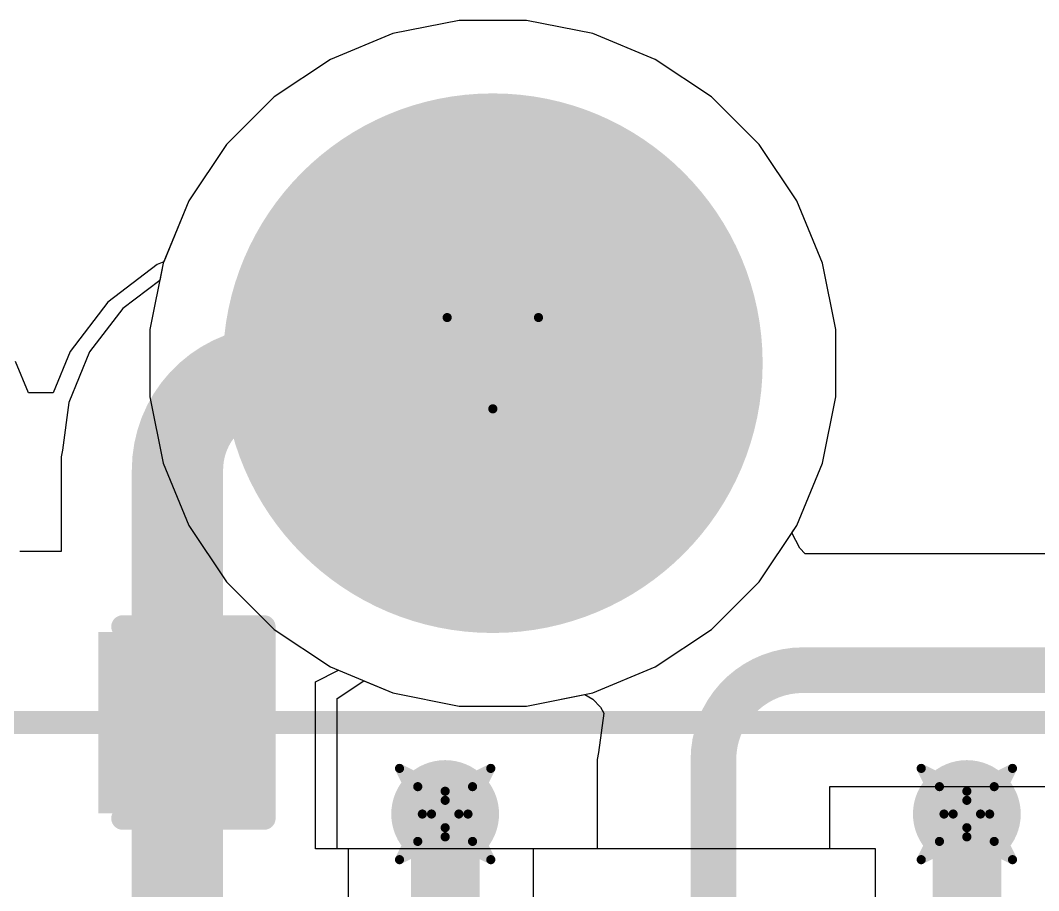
# Model space of a CAD drawing. Header units: inches. Extents: x -2 to 5376, y -4 to 5426.
# Drawn here: x 41.98 to 47.64, y 89.74 to 94.59 of the extents above; entities that cross this region are included whole.
import ezdxf

# ---------------------------------------------------------------- set-up
doc = ezdxf.new("R2010")
doc.units = ezdxf.units.IN
for name, color, linetype in [('Bottom Layer', 5, 'Continuous'), ('Bottom Overlay', 54, 'Continuous'), ('Bottom Paste', 16, 'Continuous'), ('Bottom Solder', 6, 'Continuous'), ('Drill Drawing', 1, 'Continuous'), ('Layer 1', 16, 'Continuous'), ('Layer 2', 76, 'Continuous'), ('Multi-Layer', 9, 'Continuous'), ('Pad Holes', 156, 'Continuous'), ('Top Layer', 1, 'Continuous'), ('Top Overlay', 2, 'Continuous'), ('Top Solder', 216, 'Continuous'), ('Via Holes', 16, 'Continuous')]:
    doc.layers.add(name, color=color, linetype=linetype)

# ---------------------------------------------------------------- blocks, each defined once
blk = doc.blocks.new('C___0603_B_103')
at = {"layer": 'Bottom Layer'}
for points in [[(-1.143, -0.4445), (-1.143, 0.4445), (-0.381, 0.4445), (-0.381, -0.4445)], [(0.381, -0.4445), (0.381, 0.4445), (1.143, 0.4445), (1.143, -0.4445)]]:
    blk.add_hatch(color=5, dxfattribs=at).paths.add_polyline_path(points)
at = {"layer": 'Bottom Paste'}
for points in [[(-1.143, -0.4445), (-1.143, 0.4445), (-0.381, 0.4445), (-0.381, -0.4445)], [(0.381, -0.4445), (0.381, 0.4445), (1.143, 0.4445), (1.143, -0.4445)]]:
    blk.add_hatch(color=16, dxfattribs=at).paths.add_polyline_path(points)
at = {"layer": 'Bottom Solder'}
for points in [[(-1.203, -0.5045), (-1.203, 0.5045), (-0.321, 0.5045), (-0.321, -0.5045)], [(0.321, -0.5045), (0.321, 0.5045), (1.203, 0.5045), (1.203, -0.5045)]]:
    blk.add_hatch(color=6, dxfattribs=at).paths.add_polyline_path(points)
at = {"layer": 'Bottom Overlay'}
for points in [[(-1.2446, 0.5334, 0.127, 0.127, 0), (-0.4572, 0.5334, 0.127, 0.127, 0)], [(-1.2446, -0.5334, 0.127, 0.127, 0), (-1.2446, 0.5334, 0.127, 0.127, 0)], [(0.4572, 0.5334, 0.127, 0.127, 0), (1.2446, 0.5334, 0.127, 0.127, 0)], [(1.2446, -0.5334, 0.127, 0.127, 0), (1.2446, 0.5334, 0.127, 0.127, 0)], [(-1.2446, -0.5334, 0.127, 0.127, 0), (-0.4572, -0.5334, 0.127, 0.127, 0)], [(0.4572, -0.5334, 0.127, 0.127, 0), (1.2446, -0.5334, 0.127, 0.127, 0)]]:
    blk.add_lwpolyline(points, format="xyseb", dxfattribs=at)
for points in [[(-1.2764, 0.5334, 0.0635, 0.0635, 1), (-1.2128, 0.5334, 0.0635, 0.0635, 1)], [(-1.2764, 0.5334, 0.0635, 0.0635, 1), (-1.2128, 0.5334, 0.0635, 0.0635, 1)], [(-0.4889, 0.5334, 0.0635, 0.0635, 1), (-0.4254, 0.5334, 0.0635, 0.0635, 1)], [(0.4254, 0.5334, 0.0635, 0.0635, 1), (0.4889, 0.5334, 0.0635, 0.0635, 1)], [(1.2128, 0.5334, 0.0635, 0.0635, 1), (1.2764, 0.5334, 0.0635, 0.0635, 1)], [(1.2128, 0.5334, 0.0635, 0.0635, 1), (1.2764, 0.5334, 0.0635, 0.0635, 1)], [(-1.2764, -0.5334, 0.0635, 0.0635, 1), (-1.2128, -0.5334, 0.0635, 0.0635, 1)], [(-1.2764, -0.5334, 0.0635, 0.0635, 1), (-1.2128, -0.5334, 0.0635, 0.0635, 1)], [(-0.4889, -0.5334, 0.0635, 0.0635, 1), (-0.4254, -0.5334, 0.0635, 0.0635, 1)], [(0.4254, -0.5334, 0.0635, 0.0635, 1), (0.4889, -0.5334, 0.0635, 0.0635, 1)], [(1.2128, -0.5334, 0.0635, 0.0635, 1), (1.2764, -0.5334, 0.0635, 0.0635, 1)], [(1.2128, -0.5334, 0.0635, 0.0635, 1), (1.2764, -0.5334, 0.0635, 0.0635, 1)]]:
    blk.add_lwpolyline(points, format="xyseb", close=True, dxfattribs=at)
blk = doc.blocks.new('DB2ERM_5_08_12P_GN_128')
at = {"layer": 'Bottom Layer'}
h = blk.add_hatch(color=5, dxfattribs=at)
edge = h.paths.add_edge_path()
edge.add_arc((22.86, 0), 1.4, 0, 360)
at = {"layer": 'Bottom Solder'}
h = blk.add_hatch(color=6, dxfattribs=at)
edge = h.paths.add_edge_path()
edge.add_arc((22.86, 0), 1.5016, 0, 360)
at = {"layer": 'Layer 1'}
h = blk.add_hatch(color=16, dxfattribs=at)
edge = h.paths.add_edge_path()
edge.add_arc((22.86, 0), 1.4, 0, 360)
at = {"layer": 'Layer 2'}
h = blk.add_hatch(color=76, dxfattribs=at)
edge = h.paths.add_edge_path()
edge.add_arc((22.86, 0), 1.4, 0, 360)
at = {"layer": 'Multi-Layer'}
h = blk.add_hatch(color=9, dxfattribs=at)
edge = h.paths.add_edge_path()
edge.add_arc((22.86, 0), 1.4, 0, 360)
at = {"layer": 'Pad Holes'}
h = blk.add_hatch(color=7, dxfattribs=at)
edge = h.paths.add_edge_path()
edge.add_arc((22.86, 0), 0.95, 0, 360)
at = {"layer": 'Top Layer'}
h = blk.add_hatch(color=1, dxfattribs=at)
edge = h.paths.add_edge_path()
edge.add_arc((22.86, 0), 1.4, 0, 360)
at = {"layer": 'Top Solder'}
h = blk.add_hatch(color=216, dxfattribs=at)
edge = h.paths.add_edge_path()
edge.add_arc((22.86, 0), 1.5016, 0, 360)
at = {"layer": 'Top Overlay'}
blk.add_lwpolyline([(35.6362, 2, 0.127, 0.127, 0), (-35.6362, 2, 0.127, 0.127, 0)], format="xyseb", dxfattribs=at)

msp = doc.modelspace()

# ---------------------------------------------------------------- hatches: boundary and pattern name
at = {"layer": 'Bottom Layer'}
h = msp.add_hatch(color=5, dxfattribs=at)
edge = h.paths.add_edge_path()
edge.add_arc((44.3398, 90.17), 0.3, 0, 360)
h = msp.add_hatch(color=5, dxfattribs=at)
edge = h.paths.add_edge_path()
edge.add_arc((47.2429, 90.17), 0.3, 0, 360)
at = {"layer": 'Layer 1'}
h = msp.add_hatch(color=16, dxfattribs=at)
edge = h.paths.add_edge_path()
edge.add_arc((44.3398, 90.17), 0.3, 0, 360)
h = msp.add_hatch(color=16, dxfattribs=at)
edge = h.paths.add_edge_path()
edge.add_arc((47.2429, 90.17), 0.3, 0, 360)
at = {"layer": 'Layer 2'}
h = msp.add_hatch(color=76, dxfattribs=at)
edge = h.paths.add_edge_path()
edge.add_arc((44.3398, 90.17), 0.3, 0, 360)
h = msp.add_hatch(color=76, dxfattribs=at)
edge = h.paths.add_edge_path()
edge.add_arc((47.2429, 90.17), 0.3, 0, 360)
at = {"layer": 'Top Layer'}
h = msp.add_hatch(color=1, dxfattribs=at)
edge = h.paths.add_edge_path()
edge.add_arc((44.3398, 90.17), 0.3, 0, 360)
h = msp.add_hatch(color=1, dxfattribs=at)
edge = h.paths.add_edge_path()
edge.add_arc((47.2429, 90.17), 0.3, 0, 360)
at = {"layer": 'Via Holes'}
h = msp.add_hatch(color=7, dxfattribs=at)
edge = h.paths.add_edge_path()
edge.add_arc((44.3398, 90.17), 0.15, 0, 360)
h = msp.add_hatch(color=7, dxfattribs=at)
edge = h.paths.add_edge_path()
edge.add_arc((47.2429, 90.17), 0.15, 0, 360)

# ---------------------------------------------------------------- linework, layer by layer
at = {"layer": 'Bottom Layer'}
for p, q in [((44.4171, 94.5872), (44.0485, 94.5139)), ((44.7929, 94.5872), (44.4171, 94.5872)), ((45.1616, 94.5139), (44.7929, 94.5872)), ((44.0485, 94.5139), (43.7013, 94.3701)), ((45.5088, 94.3701), (45.1616, 94.5139)), ((43.7013, 94.3701), (43.3887, 94.1613)), ((45.8213, 94.1613), (45.5088, 94.3701)), ((43.3887, 94.1613), (43.123, 93.8955)), ((46.0871, 93.8955), (45.8213, 94.1613)), ((43.123, 93.8955), (42.9142, 93.583)), ((46.2959, 93.583), (46.0871, 93.8955)), ((42.9142, 93.583), (42.7704, 93.2358)), ((46.4397, 93.2358), (46.2959, 93.583)), ((42.7704, 93.2358), (42.7513, 93.1399)), ((46.513, 92.8671), (46.4397, 93.2358)), ((42.7513, 93.1399), (42.5466, 92.9829)), ((42.5466, 92.9829), (42.3614, 92.7415)), ((46.513, 92.4913), (46.513, 92.8671)), ((42.3614, 92.7415), (42.245, 92.4604)), ((46.4397, 92.1227), (46.513, 92.4913)), ((42.245, 92.4604), (42.2101, 92.1955)), ((42.2101, 92.1955), (42.2028, 92.1588)), ((42.2028, 92.1588), (42.2028, 91.6901)), ((46.2959, 91.7755), (46.4397, 92.1227)), ((46.0871, 91.4629), (46.2959, 91.7755)), ((42.2028, 91.6901), (42.2027, 91.6893)), ((42.2027, 91.6893), (42.2027, 91.6318)), ((42.2027, 91.6318), (41.9735, 91.6318)), ((45.8213, 91.1972), (46.0871, 91.4629)), ((45.5088, 90.9884), (45.8213, 91.1972)), ((45.1616, 90.8446), (45.5088, 90.9884)), ((43.739, 90.8127), (43.8868, 90.9115)), ((43.8868, 90.9115), (44.0485, 90.8446)), ((44.0485, 90.8446), (44.4171, 90.7712)), ((44.7929, 90.7712), (45.1616, 90.8446)), ((43.739, 89.9764), (43.739, 90.8127)), ((44.4171, 90.7712), (44.7929, 90.7712)), ((44.8296, 89.9764), (43.739, 89.9764)), ((46.7346, 89.9769), (44.8296, 89.9769)), ((44.8296, 89.9769), (44.8296, 89.9764)), ((46.7346, 88.1989), (46.7346, 89.9769))]:
    msp.add_line(p, q, dxfattribs=at)
for points in [[(42.8503, 92.1588, 0.254, 0.254, -0.414214), (43.3707, 92.6792, 0.254, 0.254, 0)], [(43.3707, 92.6792, 0.254, 0.254, 0), (44.605, 92.6792, 0.254, 0.254, 0)], [(42.8503, 91.6893, 0.254, 0.254, 0), (42.8503, 92.1588, 0.254, 0.254, 0)], [(42.8501, 90.6792, 0.254, 0.254, 0), (42.8501, 91.6893, 0.254, 0.254, 0)], [(42.8501, 91.6893, 0.254, 0.254, 0), (42.8503, 91.6893, 0.254, 0.254, 0)]]:
    msp.add_lwpolyline(points, format="xyseb", dxfattribs=at)
for points in [[(43.3072, 92.6792, 0.127, 0.127, 1), (43.4342, 92.6792, 0.127, 0.127, 1)], [(43.3072, 92.6792, 0.127, 0.127, 1), (43.4342, 92.6792, 0.127, 0.127, 1)], [(44.5415, 92.6792, 0.127, 0.127, 1), (44.6685, 92.6792, 0.127, 0.127, 1)], [(42.7868, 92.1588, 0.127, 0.127, 1), (42.9138, 92.1588, 0.127, 0.127, 1)], [(42.7868, 92.1588, 0.127, 0.127, 1), (42.9138, 92.1588, 0.127, 0.127, 1)], [(42.7866, 91.6893, 0.127, 0.127, 1), (42.9136, 91.6893, 0.127, 0.127, 1)], [(42.7866, 91.6893, 0.127, 0.127, 1), (42.9136, 91.6893, 0.127, 0.127, 1)], [(42.7868, 91.6893, 0.127, 0.127, 1), (42.9138, 91.6893, 0.127, 0.127, 1)], [(42.7868, 91.6893, 0.127, 0.127, 1), (42.9138, 91.6893, 0.127, 0.127, 1)], [(42.7866, 90.6792, 0.127, 0.127, 1), (42.9136, 90.6792, 0.127, 0.127, 1)]]:
    msp.add_lwpolyline(points, format="xyseb", close=True, dxfattribs=at)
at = {"layer": 'Drill Drawing'}
for points in [[(44.351, 92.9332, 0.0508, 0.0508, 0), (44.859, 92.9332, 0.0508, 0.0508, 0)], [(44.351, 92.9332, 0.0508, 0.0508, 0), (44.605, 92.4252, 0.0508, 0.0508, 0)], [(44.605, 92.4252, 0.0508, 0.0508, 0), (44.859, 92.9332, 0.0508, 0.0508, 0)], [(44.0858, 90.424, 0.0508, 0.0508, 0), (44.3398, 90.297, 0.0508, 0.0508, 0)], [(44.0858, 90.424, 0.0508, 0.0508, 0), (44.2128, 90.17, 0.0508, 0.0508, 0)], [(44.3398, 90.297, 0.0508, 0.0508, 0), (44.5938, 90.424, 0.0508, 0.0508, 0)], [(44.4668, 90.17, 0.0508, 0.0508, 0), (44.5938, 90.424, 0.0508, 0.0508, 0)], [(46.9889, 90.424, 0.0508, 0.0508, 0), (47.2429, 90.297, 0.0508, 0.0508, 0)], [(46.9889, 90.424, 0.0508, 0.0508, 0), (47.1159, 90.17, 0.0508, 0.0508, 0)], [(47.2429, 90.297, 0.0508, 0.0508, 0), (47.4969, 90.424, 0.0508, 0.0508, 0)], [(47.3699, 90.17, 0.0508, 0.0508, 0), (47.4969, 90.424, 0.0508, 0.0508, 0)], [(44.1874, 90.3224, 0.0508, 0.0508, 0), (44.3398, 90.2462, 0.0508, 0.0508, 0)], [(44.1874, 90.3224, 0.0508, 0.0508, 0), (44.2636, 90.17, 0.0508, 0.0508, 0)], [(44.3398, 90.2462, 0.0508, 0.0508, 0), (44.4922, 90.3224, 0.0508, 0.0508, 0)], [(44.416, 90.17, 0.0508, 0.0508, 0), (44.4922, 90.3224, 0.0508, 0.0508, 0)], [(47.0905, 90.3224, 0.0508, 0.0508, 0), (47.2429, 90.2462, 0.0508, 0.0508, 0)], [(47.0905, 90.3224, 0.0508, 0.0508, 0), (47.1667, 90.17, 0.0508, 0.0508, 0)], [(47.2429, 90.2462, 0.0508, 0.0508, 0), (47.3953, 90.3224, 0.0508, 0.0508, 0)], [(47.3191, 90.17, 0.0508, 0.0508, 0), (47.3953, 90.3224, 0.0508, 0.0508, 0)], [(44.0858, 89.916, 0.0508, 0.0508, 0), (44.2128, 90.17, 0.0508, 0.0508, 0)], [(44.1874, 90.0176, 0.0508, 0.0508, 0), (44.2636, 90.17, 0.0508, 0.0508, 0)], [(44.416, 90.17, 0.0508, 0.0508, 0), (44.4922, 90.0176, 0.0508, 0.0508, 0)], [(44.4668, 90.17, 0.0508, 0.0508, 0), (44.5938, 89.916, 0.0508, 0.0508, 0)], [(46.9889, 89.916, 0.0508, 0.0508, 0), (47.1159, 90.17, 0.0508, 0.0508, 0)], [(47.0905, 90.0176, 0.0508, 0.0508, 0), (47.1667, 90.17, 0.0508, 0.0508, 0)], [(47.3191, 90.17, 0.0508, 0.0508, 0), (47.3953, 90.0176, 0.0508, 0.0508, 0)], [(47.3699, 90.17, 0.0508, 0.0508, 0), (47.4969, 89.916, 0.0508, 0.0508, 0)], [(44.1874, 90.0176, 0.0508, 0.0508, 0), (44.3398, 90.0938, 0.0508, 0.0508, 0)], [(44.3398, 90.0938, 0.0508, 0.0508, 0), (44.4922, 90.0176, 0.0508, 0.0508, 0)], [(47.0905, 90.0176, 0.0508, 0.0508, 0), (47.2429, 90.0938, 0.0508, 0.0508, 0)], [(47.2429, 90.0938, 0.0508, 0.0508, 0), (47.3953, 90.0176, 0.0508, 0.0508, 0)], [(44.0858, 89.916, 0.0508, 0.0508, 0), (44.3398, 90.043, 0.0508, 0.0508, 0)], [(44.3398, 90.043, 0.0508, 0.0508, 0), (44.5938, 89.916, 0.0508, 0.0508, 0)], [(46.9889, 89.916, 0.0508, 0.0508, 0), (47.2429, 90.043, 0.0508, 0.0508, 0)], [(47.2429, 90.043, 0.0508, 0.0508, 0), (47.4969, 89.916, 0.0508, 0.0508, 0)]]:
    msp.add_lwpolyline(points, format="xyseb", dxfattribs=at)
for points in [[(44.3383, 92.9332, 0.0254, 0.0254, 1), (44.3637, 92.9332, 0.0254, 0.0254, 1)], [(44.3383, 92.9332, 0.0254, 0.0254, 1), (44.3637, 92.9332, 0.0254, 0.0254, 1)], [(44.8463, 92.9332, 0.0254, 0.0254, 1), (44.8717, 92.9332, 0.0254, 0.0254, 1)], [(44.8463, 92.9332, 0.0254, 0.0254, 1), (44.8717, 92.9332, 0.0254, 0.0254, 1)], [(44.5923, 92.4252, 0.0254, 0.0254, 1), (44.6177, 92.4252, 0.0254, 0.0254, 1)], [(44.5923, 92.4252, 0.0254, 0.0254, 1), (44.6177, 92.4252, 0.0254, 0.0254, 1)], [(44.0731, 90.424, 0.0254, 0.0254, 1), (44.0985, 90.424, 0.0254, 0.0254, 1)], [(44.0731, 90.424, 0.0254, 0.0254, 1), (44.0985, 90.424, 0.0254, 0.0254, 1)], [(44.5811, 90.424, 0.0254, 0.0254, 1), (44.6065, 90.424, 0.0254, 0.0254, 1)], [(44.5811, 90.424, 0.0254, 0.0254, 1), (44.6065, 90.424, 0.0254, 0.0254, 1)], [(46.9762, 90.424, 0.0254, 0.0254, 1), (47.0016, 90.424, 0.0254, 0.0254, 1)], [(46.9762, 90.424, 0.0254, 0.0254, 1), (47.0016, 90.424, 0.0254, 0.0254, 1)], [(47.4842, 90.424, 0.0254, 0.0254, 1), (47.5096, 90.424, 0.0254, 0.0254, 1)], [(47.4842, 90.424, 0.0254, 0.0254, 1), (47.5096, 90.424, 0.0254, 0.0254, 1)], [(44.1747, 90.3224, 0.0254, 0.0254, 1), (44.2001, 90.3224, 0.0254, 0.0254, 1)], [(44.1747, 90.3224, 0.0254, 0.0254, 1), (44.2001, 90.3224, 0.0254, 0.0254, 1)], [(44.4795, 90.3224, 0.0254, 0.0254, 1), (44.5049, 90.3224, 0.0254, 0.0254, 1)], [(44.4795, 90.3224, 0.0254, 0.0254, 1), (44.5049, 90.3224, 0.0254, 0.0254, 1)], [(47.0778, 90.3224, 0.0254, 0.0254, 1), (47.1032, 90.3224, 0.0254, 0.0254, 1)], [(47.0778, 90.3224, 0.0254, 0.0254, 1), (47.1032, 90.3224, 0.0254, 0.0254, 1)], [(47.3826, 90.3224, 0.0254, 0.0254, 1), (47.408, 90.3224, 0.0254, 0.0254, 1)], [(47.3826, 90.3224, 0.0254, 0.0254, 1), (47.408, 90.3224, 0.0254, 0.0254, 1)], [(44.3271, 90.297, 0.0254, 0.0254, 1), (44.3525, 90.297, 0.0254, 0.0254, 1)], [(44.3271, 90.297, 0.0254, 0.0254, 1), (44.3525, 90.297, 0.0254, 0.0254, 1)], [(44.3271, 90.2462, 0.0254, 0.0254, 1), (44.3525, 90.2462, 0.0254, 0.0254, 1)], [(44.3271, 90.2462, 0.0254, 0.0254, 1), (44.3525, 90.2462, 0.0254, 0.0254, 1)], [(47.2302, 90.297, 0.0254, 0.0254, 1), (47.2556, 90.297, 0.0254, 0.0254, 1)], [(47.2302, 90.297, 0.0254, 0.0254, 1), (47.2556, 90.297, 0.0254, 0.0254, 1)], [(47.2302, 90.2462, 0.0254, 0.0254, 1), (47.2556, 90.2462, 0.0254, 0.0254, 1)], [(47.2302, 90.2462, 0.0254, 0.0254, 1), (47.2556, 90.2462, 0.0254, 0.0254, 1)], [(44.2001, 90.17, 0.0254, 0.0254, 1), (44.2255, 90.17, 0.0254, 0.0254, 1)], [(44.2001, 90.17, 0.0254, 0.0254, 1), (44.2255, 90.17, 0.0254, 0.0254, 1)], [(44.2509, 90.17, 0.0254, 0.0254, 1), (44.2763, 90.17, 0.0254, 0.0254, 1)], [(44.2509, 90.17, 0.0254, 0.0254, 1), (44.2763, 90.17, 0.0254, 0.0254, 1)], [(44.4033, 90.17, 0.0254, 0.0254, 1), (44.4287, 90.17, 0.0254, 0.0254, 1)], [(44.4033, 90.17, 0.0254, 0.0254, 1), (44.4287, 90.17, 0.0254, 0.0254, 1)], [(44.4541, 90.17, 0.0254, 0.0254, 1), (44.4795, 90.17, 0.0254, 0.0254, 1)], [(44.4541, 90.17, 0.0254, 0.0254, 1), (44.4795, 90.17, 0.0254, 0.0254, 1)], [(47.1032, 90.17, 0.0254, 0.0254, 1), (47.1286, 90.17, 0.0254, 0.0254, 1)], [(47.1032, 90.17, 0.0254, 0.0254, 1), (47.1286, 90.17, 0.0254, 0.0254, 1)], [(47.154, 90.17, 0.0254, 0.0254, 1), (47.1794, 90.17, 0.0254, 0.0254, 1)], [(47.154, 90.17, 0.0254, 0.0254, 1), (47.1794, 90.17, 0.0254, 0.0254, 1)], [(47.3064, 90.17, 0.0254, 0.0254, 1), (47.3318, 90.17, 0.0254, 0.0254, 1)], [(47.3064, 90.17, 0.0254, 0.0254, 1), (47.3318, 90.17, 0.0254, 0.0254, 1)], [(47.3572, 90.17, 0.0254, 0.0254, 1), (47.3826, 90.17, 0.0254, 0.0254, 1)], [(47.3572, 90.17, 0.0254, 0.0254, 1), (47.3826, 90.17, 0.0254, 0.0254, 1)], [(44.3271, 90.0938, 0.0254, 0.0254, 1), (44.3525, 90.0938, 0.0254, 0.0254, 1)], [(44.3271, 90.0938, 0.0254, 0.0254, 1), (44.3525, 90.0938, 0.0254, 0.0254, 1)], [(47.2302, 90.0938, 0.0254, 0.0254, 1), (47.2556, 90.0938, 0.0254, 0.0254, 1)], [(47.2302, 90.0938, 0.0254, 0.0254, 1), (47.2556, 90.0938, 0.0254, 0.0254, 1)], [(44.1747, 90.0176, 0.0254, 0.0254, 1), (44.2001, 90.0176, 0.0254, 0.0254, 1)], [(44.1747, 90.0176, 0.0254, 0.0254, 1), (44.2001, 90.0176, 0.0254, 0.0254, 1)], [(44.3271, 90.043, 0.0254, 0.0254, 1), (44.3525, 90.043, 0.0254, 0.0254, 1)], [(44.3271, 90.043, 0.0254, 0.0254, 1), (44.3525, 90.043, 0.0254, 0.0254, 1)], [(44.4795, 90.0176, 0.0254, 0.0254, 1), (44.5049, 90.0176, 0.0254, 0.0254, 1)], [(44.4795, 90.0176, 0.0254, 0.0254, 1), (44.5049, 90.0176, 0.0254, 0.0254, 1)], [(47.0778, 90.0176, 0.0254, 0.0254, 1), (47.1032, 90.0176, 0.0254, 0.0254, 1)], [(47.0778, 90.0176, 0.0254, 0.0254, 1), (47.1032, 90.0176, 0.0254, 0.0254, 1)], [(47.2302, 90.043, 0.0254, 0.0254, 1), (47.2556, 90.043, 0.0254, 0.0254, 1)], [(47.2302, 90.043, 0.0254, 0.0254, 1), (47.2556, 90.043, 0.0254, 0.0254, 1)], [(47.3826, 90.0176, 0.0254, 0.0254, 1), (47.408, 90.0176, 0.0254, 0.0254, 1)], [(47.3826, 90.0176, 0.0254, 0.0254, 1), (47.408, 90.0176, 0.0254, 0.0254, 1)], [(44.0731, 89.916, 0.0254, 0.0254, 1), (44.0985, 89.916, 0.0254, 0.0254, 1)], [(44.0731, 89.916, 0.0254, 0.0254, 1), (44.0985, 89.916, 0.0254, 0.0254, 1)], [(44.5811, 89.916, 0.0254, 0.0254, 1), (44.6065, 89.916, 0.0254, 0.0254, 1)], [(44.5811, 89.916, 0.0254, 0.0254, 1), (44.6065, 89.916, 0.0254, 0.0254, 1)], [(46.9762, 89.916, 0.0254, 0.0254, 1), (47.0016, 89.916, 0.0254, 0.0254, 1)], [(46.9762, 89.916, 0.0254, 0.0254, 1), (47.0016, 89.916, 0.0254, 0.0254, 1)], [(47.4842, 89.916, 0.0254, 0.0254, 1), (47.5096, 89.916, 0.0254, 0.0254, 1)], [(47.4842, 89.916, 0.0254, 0.0254, 1), (47.5096, 89.916, 0.0254, 0.0254, 1)]]:
    msp.add_lwpolyline(points, format="xyseb", close=True, dxfattribs=at)
at = {"layer": 'Layer 1'}
for p, q in [((44.4171, 94.5872), (44.0485, 94.5139)), ((44.7929, 94.5872), (44.4171, 94.5872)), ((45.1616, 94.5139), (44.7929, 94.5872)), ((44.0485, 94.5139), (43.7013, 94.3701)), ((45.5088, 94.3701), (45.1616, 94.5139)), ((43.7013, 94.3701), (43.3887, 94.1613)), ((45.8213, 94.1613), (45.5088, 94.3701)), ((43.3887, 94.1613), (43.123, 93.8955)), ((46.0871, 93.8955), (45.8213, 94.1613)), ((43.123, 93.8955), (42.9142, 93.583)), ((46.2959, 93.583), (46.0871, 93.8955)), ((42.9142, 93.583), (42.7704, 93.2358)), ((46.4397, 93.2358), (46.2959, 93.583)), ((42.7704, 93.2358), (42.697, 92.8671)), ((46.513, 92.8671), (46.4397, 93.2358)), ((42.697, 92.8671), (42.697, 92.4913)), ((46.513, 92.4913), (46.513, 92.8671)), ((42.697, 92.4913), (42.7704, 92.1227)), ((46.4397, 92.1227), (46.513, 92.4913)), ((42.7704, 92.1227), (42.9142, 91.7755)), ((46.2959, 91.7755), (46.4397, 92.1227)), ((42.9142, 91.7755), (43.123, 91.4629)), ((46.0871, 91.4629), (46.2959, 91.7755)), ((43.123, 91.4629), (43.3887, 91.1972)), ((45.8213, 91.1972), (46.0871, 91.4629)), ((43.3887, 91.1972), (43.7013, 90.9884)), ((45.5088, 90.9884), (45.8213, 91.1972)), ((43.7013, 90.9884), (44.0485, 90.8446)), ((45.1616, 90.8446), (45.5088, 90.9884)), ((44.0485, 90.8446), (44.4171, 90.7712)), ((44.7929, 90.7712), (45.1616, 90.8446)), ((44.4171, 90.7712), (44.7929, 90.7712))]:
    msp.add_line(p, q, dxfattribs=at)
at = {"layer": 'Layer 2'}
for p, q in [((44.4171, 94.5872), (44.0485, 94.5139)), ((44.7929, 94.5872), (44.4171, 94.5872)), ((45.1616, 94.5139), (44.7929, 94.5872)), ((44.0485, 94.5139), (43.7013, 94.3701)), ((45.5088, 94.3701), (45.1616, 94.5139)), ((43.7013, 94.3701), (43.3887, 94.1613)), ((45.8213, 94.1613), (45.5088, 94.3701)), ((43.3887, 94.1613), (43.123, 93.8955)), ((46.0871, 93.8955), (45.8213, 94.1613)), ((43.123, 93.8955), (42.9142, 93.583)), ((46.2959, 93.583), (46.0871, 93.8955)), ((42.9142, 93.583), (42.7704, 93.2358)), ((46.4397, 93.2358), (46.2959, 93.583)), ((42.7704, 93.2358), (42.697, 92.8671)), ((46.513, 92.8671), (46.4397, 93.2358)), ((42.697, 92.8671), (42.697, 92.4913)), ((46.513, 92.4913), (46.513, 92.8671)), ((42.697, 92.4913), (42.7704, 92.1227)), ((46.4397, 92.1227), (46.513, 92.4913)), ((42.7704, 92.1227), (42.9142, 91.7755)), ((46.2959, 91.7755), (46.4397, 92.1227)), ((42.9142, 91.7755), (43.123, 91.4629)), ((46.0871, 91.4629), (46.2959, 91.7755)), ((43.123, 91.4629), (43.3887, 91.1972)), ((45.8213, 91.1972), (46.0871, 91.4629)), ((43.3887, 91.1972), (43.7013, 90.9884)), ((45.5088, 90.9884), (45.8213, 91.1972)), ((43.7013, 90.9884), (44.0485, 90.8446)), ((45.1616, 90.8446), (45.5088, 90.9884)), ((44.0485, 90.8446), (44.4171, 90.7712)), ((44.7929, 90.7712), (45.1616, 90.8446)), ((44.4171, 90.7712), (44.7929, 90.7712))]:
    msp.add_line(p, q, dxfattribs=at)
at = {"layer": 'Top Layer'}
for p, q in [((44.4171, 94.5872), (44.0485, 94.5139)), ((44.7929, 94.5872), (44.4171, 94.5872)), ((45.1616, 94.5139), (44.7929, 94.5872)), ((44.0485, 94.5139), (43.7013, 94.3701)), ((45.5088, 94.3701), (45.1616, 94.5139)), ((43.7013, 94.3701), (43.3887, 94.1613)), ((45.8213, 94.1613), (45.5088, 94.3701)), ((43.3887, 94.1613), (43.123, 93.8955)), ((46.0871, 93.8955), (45.8213, 94.1613)), ((43.123, 93.8955), (42.9142, 93.583)), ((46.2959, 93.583), (46.0871, 93.8955)), ((42.9142, 93.583), (42.7735, 93.2433)), ((46.4397, 93.2358), (46.2959, 93.583)), ((42.7366, 93.2281), (42.4633, 93.0184)), ((42.7735, 93.2433), (42.7366, 93.2281)), ((46.513, 92.8671), (46.4397, 93.2358)), ((42.4633, 93.0184), (42.2536, 92.7451)), ((46.513, 92.4913), (46.513, 92.8671)), ((42.2536, 92.7451), (42.1583, 92.5149)), ((42.0208, 92.5149), (41.9485, 92.6894)), ((42.1583, 92.5149), (42.0208, 92.5149)), ((46.4397, 92.1227), (46.513, 92.4913)), ((46.2959, 91.7755), (46.4397, 92.1227)), ((46.2692, 91.7355), (46.2959, 91.7755)), ((46.3138, 91.6502), (46.2692, 91.7355)), ((46.3436, 91.6182), (46.3138, 91.6502)), ((47.9645, 91.6182), (46.3436, 91.6182)), ((43.6187, 90.905), (43.7457, 90.97)), ((43.7457, 90.97), (44.0485, 90.8446)), ((43.6187, 89.977), (43.6187, 90.905)), ((44.0485, 90.8446), (44.4171, 90.7712)), ((44.7929, 90.7712), (45.1172, 90.8357)), ((45.1172, 90.8357), (45.1608, 90.809)), ((45.1608, 90.809), (45.2047, 90.7643)), ((44.4171, 90.7712), (44.7929, 90.7712)), ((45.222, 90.7321), (45.1931, 90.5126)), ((45.2047, 90.7643), (45.222, 90.7321)), ((45.1931, 90.5126), (45.1853, 90.4729)), ((45.1853, 90.4729), (45.1853, 89.9769)), ((46.4801, 89.9769), (46.4801, 90.3234)), ((46.4801, 90.3234), (48.0476, 90.3234)), ((43.8026, 89.977), (43.6187, 89.977)), ((43.8026, 88.4524), (43.8026, 89.977)), ((45.1853, 89.9769), (44.8295, 89.9769)), ((44.8295, 89.9769), (44.8295, 88.4524)), ((46.7345, 89.9769), (46.4801, 89.9769)), ((46.7345, 88.4531), (46.7345, 89.9769))]:
    msp.add_line(p, q, dxfattribs=at)
for points in [[(43.3535, 92.6299, 0.508, 0.508, 0), (44.605, 92.6792, 0.508, 0.508, 0)], [(42.8501, 92.0852, 0.508, 0.508, -0.39132), (43.3535, 92.6299, 0.508, 0.508, 0)], [(42.8501, 92.0852, 0.508, 0.508, 0), (42.8501, 91.7358, 0.508, 0.508, 0)], [(42.8501, 89.088, 0.508, 0.508, 0), (42.8501, 91.7358, 0.508, 0.508, 0)], [(45.8327, 90.4729, 0.254, 0.254, -0.414214), (46.3306, 90.9708, 0.254, 0.254, 0)], [(46.3306, 90.9708, 0.254, 0.254, 0), (48.2065, 90.9708, 0.254, 0.254, 0)], [(45.8327, 89.088, 0.254, 0.254, 0), (45.8327, 90.4729, 0.254, 0.254, 0)], [(44.3409, 89.0874, 0.381, 0.381, 0), (44.3409, 90.17, 0.381, 0.381, 0)], [(47.244, 89.088, 0.381, 0.381, 0), (47.244, 90.17, 0.381, 0.381, 0)]]:
    msp.add_lwpolyline(points, format="xyseb", dxfattribs=at)
for points in [[(44.478, 92.6792, 0.254, 0.254, 1), (44.732, 92.6792, 0.254, 0.254, 1)], [(43.2265, 92.6299, 0.254, 0.254, 1), (43.4805, 92.6299, 0.254, 0.254, 1)], [(43.2265, 92.6299, 0.254, 0.254, 1), (43.4805, 92.6299, 0.254, 0.254, 1)], [(42.7231, 92.0852, 0.254, 0.254, 1), (42.9771, 92.0852, 0.254, 0.254, 1)], [(42.7231, 92.0852, 0.254, 0.254, 1), (42.9771, 92.0852, 0.254, 0.254, 1)], [(42.7231, 91.7358, 0.254, 0.254, 1), (42.9771, 91.7358, 0.254, 0.254, 1)], [(42.7231, 91.7358, 0.254, 0.254, 1), (42.9771, 91.7358, 0.254, 0.254, 1)], [(46.2671, 90.9708, 0.127, 0.127, 1), (46.3941, 90.9708, 0.127, 0.127, 1)], [(46.2671, 90.9708, 0.127, 0.127, 1), (46.3941, 90.9708, 0.127, 0.127, 1)], [(45.7692, 90.4729, 0.127, 0.127, 1), (45.8962, 90.4729, 0.127, 0.127, 1)], [(45.7692, 90.4729, 0.127, 0.127, 1), (45.8962, 90.4729, 0.127, 0.127, 1)], [(44.2457, 90.17, 0.1905, 0.1905, 1), (44.4362, 90.17, 0.1905, 0.1905, 1)], [(47.1487, 90.17, 0.1905, 0.1905, 1), (47.3392, 90.17, 0.1905, 0.1905, 1)]]:
    msp.add_lwpolyline(points, format="xyseb", close=True, dxfattribs=at)

# ---------------------------------------------------------------- block references
at = {"rotation": 180}
msp.add_blockref('DB2ERM_5_08_12P_GN_128', (67.465, 92.6792), dxfattribs=at)
msp.add_blockref('C___0603_B_103', (42.088, 90.6793))

doc.saveas('drawing.dxf')
